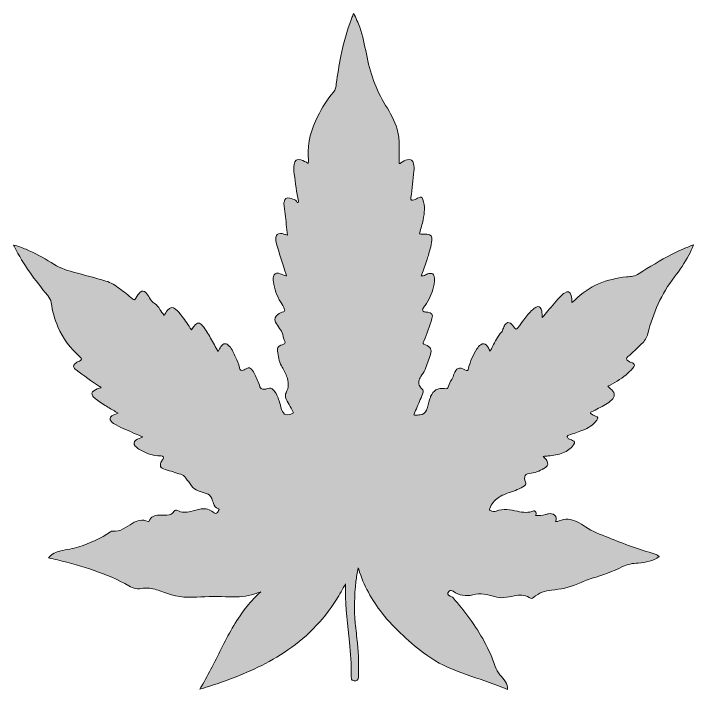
# Model space of a CAD drawing. Extents: x 495 to 1403, y -1247 to -663.
# Drawn here: x 1160.3 to 1229.4, y -1247.2 to -1178.4 of the extents above; entities that cross this region are included whole.
import ezdxf

# ---------------------------------------------------------------- set-up
doc = ezdxf.new("R2010")
doc.units = 0
doc.header["$MEASUREMENT"] = 0
doc.layers.add('katman 1', color=7, linetype='Continuous')

# ---------------------------------------------------------------- blocks, each defined once
blk = doc.blocks.new('block 4')
at = {"layer": 'katman 1', "true_color": 0x018f44}
h = blk.add_hatch(color=114, dxfattribs=at)
h.dxf.hatch_style = 2
edge = h.paths.add_edge_path()
edge.add_spline(control_points=[(1194.035, -1236.416), (1193.738, -1236.967), (1193.438, -1237.512), (1193.108, -1238.041), (1191.739, -1240.237), (1189.94, -1242.008), (1187.782, -1243.423), (1185.827, -1244.706), (1183.704, -1245.636), (1181.506, -1246.408), (1180.785, -1246.661), (1180.056, -1246.893), (1179.325, -1247.115), (1179.298, -1247.123), (1179.27, -1247.127), (1179.21, -1247.14), (1179.269, -1247.044), (1179.313, -1246.972), (1179.357, -1246.9), (1180.164, -1245.572), (1180.822, -1244.165), (1181.523, -1242.781), (1182.244, -1241.357), (1183.011, -1239.96), (1184.019, -1238.711), (1184.434, -1238.197), (1184.891, -1237.722), (1185.413, -1237.236), (1185.175, -1237.325), (1184.987, -1237.401), (1184.796, -1237.465), (1183.968, -1237.744), (1183.109, -1237.79), (1182.248, -1237.758), (1181.129, -1237.716), (1180.011, -1237.718), (1178.894, -1237.787), (1177.728, -1237.859), (1176.593, -1237.726), (1175.504, -1237.274), (1175.048, -1237.085), (1174.576, -1236.937), (1174.08, -1236.882), (1173.868, -1236.858), (1173.655, -1236.84), (1173.447, -1236.886), (1172.93, -1237.001), (1172.447, -1236.902), (1172.001, -1236.645), (1169.733, -1235.339), (1167.248, -1234.631), (1164.735, -1233.997), (1164.436, -1233.922), (1164.133, -1233.859), (1163.81, -1233.786), (1164.159, -1233.4), (1164.577, -1233.185), (1165.052, -1233.08), (1165.666, -1232.945), (1166.291, -1232.859), (1166.895, -1232.675), (1168.052, -1232.323), (1169.123, -1231.792), (1170.132, -1231.131), (1170.203, -1231.085), (1170.268, -1231.048), (1170.359, -1231.064), (1170.738, -1231.133), (1171.085, -1231.027), (1171.409, -1230.845), (1171.727, -1230.667), (1172.032, -1230.467), (1172.344, -1230.278), (1172.846, -1229.973), (1173.371, -1229.836), (1173.94, -1230.082), (1174.002, -1230.109), (1174.022, -1230.09), (1174.044, -1230.04), (1174.238, -1229.581), (1174.624, -1229.459), (1175.077, -1229.452), (1175.342, -1229.448), (1175.606, -1229.468), (1175.871, -1229.442), (1176.173, -1229.412), (1176.427, -1229.303), (1176.608, -1229.048), (1176.689, -1228.933), (1176.805, -1228.893), (1176.931, -1228.965), (1177.369, -1229.212), (1177.824, -1229.177), (1178.287, -1229.065), (1178.641, -1228.979), (1178.988, -1228.867), (1179.351, -1228.817), (1179.812, -1228.752), (1180.228, -1228.843), (1180.588, -1229.15), (1180.679, -1229.227), (1180.781, -1229.308), (1180.906, -1229.237), (1181.052, -1229.154), (1181.113, -1229.001), (1181.169, -1228.852), (1181.188, -1228.801), (1181.134, -1228.803), (1181.102, -1228.793), (1180.826, -1228.709), (1180.69, -1228.497), (1180.599, -1228.243), (1180.539, -1228.077), (1180.486, -1227.909), (1180.423, -1227.745), (1180.323, -1227.486), (1180.138, -1227.319), (1179.869, -1227.244), (1179.586, -1227.164), (1179.307, -1227.071), (1179.037, -1226.954), (1178.778, -1226.843), (1178.551, -1226.686), (1178.379, -1226.462), (1178.179, -1226.2), (1177.979, -1225.937), (1177.793, -1225.665), (1177.663, -1225.475), (1177.498, -1225.342), (1177.278, -1225.29), (1176.74, -1225.162), (1176.23, -1224.945), (1175.699, -1224.796), (1175.177, -1224.651), (1175.074, -1224.395), (1175.345, -1223.919), (1175.374, -1223.868), (1175.406, -1223.818), (1175.436, -1223.768), (1175.581, -1223.53), (1175.524, -1223.417), (1175.243, -1223.416), (1174.428, -1223.414), (1173.697, -1223.151), (1173.019, -1222.716), (1172.884, -1222.63), (1172.757, -1222.536), (1172.65, -1222.416), (1172.459, -1222.204), (1172.474, -1222.007), (1172.699, -1221.827), (1172.9, -1221.666), (1173.145, -1221.594), (1173.41, -1221.49), (1173.136, -1221.372), (1172.885, -1221.263), (1172.634, -1221.156), (1171.985, -1220.88), (1171.335, -1220.606), (1170.714, -1220.271), (1170.522, -1220.168), (1170.334, -1220.055), (1170.19, -1219.887), (1170.017, -1219.684), (1170.043, -1219.504), (1170.263, -1219.351), (1170.452, -1219.219), (1170.674, -1219.165), (1170.916, -1219.083), (1170.551, -1218.866), (1170.207, -1218.664), (1169.866, -1218.458), (1169.463, -1218.215), (1169.06, -1217.971), (1168.685, -1217.685), (1168.548, -1217.582), (1168.418, -1217.471), (1168.319, -1217.329), (1168.169, -1217.113), (1168.198, -1216.934), (1168.413, -1216.782), (1168.638, -1216.622), (1168.905, -1216.564), (1169.167, -1216.483), (1169.136, -1216.408), (1169.066, -1216.384), (1169.01, -1216.349), (1168.181, -1215.84), (1167.422, -1215.23), (1166.632, -1214.667), (1166.57, -1214.623), (1166.514, -1214.568), (1166.464, -1214.511), (1166.334, -1214.36), (1166.344, -1214.205), (1166.492, -1214.056), (1166.623, -1213.926), (1166.786, -1213.841), (1166.952, -1213.764), (1167.225, -1213.638), (1167.245, -1213.524), (1167.017, -1213.334), (1166.019, -1212.496), (1165.29, -1211.46), (1164.768, -1210.274), (1164.423, -1209.489), (1164.203, -1208.665), (1164.09, -1207.816), (1164.051, -1207.523), (1163.911, -1207.304), (1163.73, -1207.088), (1162.439, -1205.552), (1161.265, -1203.935), (1160.345, -1202.145), (1160.319, -1202.094), (1160.296, -1202.041), (1160.26, -1201.965), (1160.707, -1202.078), (1161.118, -1202.229), (1161.525, -1202.395), (1162.426, -1202.763), (1163.279, -1203.227), (1164.095, -1203.753), (1164.797, -1204.206), (1165.551, -1204.505), (1166.353, -1204.716), (1167.456, -1205.006), (1168.552, -1205.322), (1169.651, -1205.628), (1170.172, -1205.773), (1170.612, -1206.069), (1171.028, -1206.398), (1171.466, -1206.745), (1171.946, -1207.038), (1172.353, -1207.426), (1172.524, -1207.589), (1172.594, -1207.562), (1172.715, -1207.352), (1172.839, -1207.138), (1172.962, -1206.922), (1173.158, -1206.763), (1173.368, -1206.591), (1173.548, -1206.603), (1173.733, -1206.801), (1173.883, -1206.962), (1173.984, -1207.156), (1174.09, -1207.346), (1174.215, -1207.57), (1174.36, -1207.764), (1174.595, -1207.895), (1174.841, -1208.032), (1174.99, -1208.277), (1175.147, -1208.505), (1175.29, -1208.712), (1175.43, -1208.921), (1175.581, -1209.143), (1175.7, -1208.938), (1175.797, -1208.751), (1175.931, -1208.588), (1176.184, -1208.28), (1176.444, -1208.249), (1176.755, -1208.499), (1177.009, -1208.704), (1177.212, -1208.958), (1177.408, -1209.217), (1177.738, -1209.654), (1178.041, -1210.11), (1178.357, -1210.583), (1178.456, -1210.452), (1178.545, -1210.325), (1178.642, -1210.205), (1178.957, -1209.817), (1179.169, -1209.806), (1179.5, -1210.18), (1179.834, -1210.557), (1180.07, -1211.002), (1180.317, -1211.437), (1180.572, -1211.886), (1180.818, -1212.341), (1181.076, -1212.805), (1181.168, -1212.625), (1181.237, -1212.445), (1181.35, -1212.29), (1181.612, -1211.932), (1181.915, -1211.91), (1182.214, -1212.241), (1182.511, -1212.569), (1182.681, -1212.973), (1182.859, -1213.37), (1183.014, -1213.718), (1183.172, -1214.065), (1183.242, -1214.447), (1183.287, -1214.696), (1183.412, -1214.759), (1183.653, -1214.679), (1183.775, -1214.639), (1183.889, -1214.576), (1184.005, -1214.519), (1184.197, -1214.424), (1184.335, -1214.445), (1184.482, -1214.601), (1184.626, -1214.753), (1184.72, -1214.939), (1184.797, -1215.129), (1184.967, -1215.547), (1185.236, -1215.921), (1185.335, -1216.372), (1185.374, -1216.553), (1185.523, -1216.633), (1185.708, -1216.635), (1185.858, -1216.637), (1186.002, -1216.604), (1186.141, -1216.556), (1186.356, -1216.481), (1186.534, -1216.537), (1186.688, -1216.692), (1187, -1217.008), (1187.153, -1217.41), (1187.286, -1217.819), (1187.379, -1218.104), (1187.442, -1218.398), (1187.529, -1218.685), (1187.723, -1219.327), (1188.134, -1219.313), (1188.693, -1219.082), (1188.775, -1219.048), (1188.731, -1218.998), (1188.707, -1218.954), (1188.57, -1218.701), (1188.431, -1218.449), (1188.293, -1218.196), (1188.16, -1217.954), (1188.022, -1217.715), (1187.948, -1217.445), (1187.907, -1217.292), (1187.911, -1217.15), (1187.989, -1217.003), (1188.285, -1216.447), (1188.286, -1215.878), (1188.046, -1215.301), (1187.894, -1214.937), (1187.699, -1214.593), (1187.515, -1214.246), (1187.266, -1213.778), (1187.207, -1213.261), (1187.112, -1212.755), (1187.054, -1212.444), (1187.182, -1212.27), (1187.473, -1212.147), (1187.554, -1212.113), (1187.641, -1212.094), (1187.724, -1212.063), (1187.879, -1212.004), (1187.928, -1211.911), (1187.857, -1211.759), (1187.754, -1211.54), (1187.68, -1211.322), (1187.654, -1211.075), (1187.629, -1210.834), (1187.456, -1210.64), (1187.32, -1210.441), (1187.177, -1210.232), (1187.017, -1210.034), (1186.922, -1209.796), (1186.793, -1209.469), (1186.861, -1209.233), (1187.146, -1209.025), (1187.319, -1208.899), (1187.513, -1208.809), (1187.717, -1208.756), (1187.876, -1208.714), (1187.873, -1208.652), (1187.828, -1208.515), (1187.738, -1208.243), (1187.586, -1208.007), (1187.442, -1207.765), (1187.063, -1207.126), (1186.792, -1206.447), (1186.7, -1205.705), (1186.677, -1205.523), (1186.667, -1205.341), (1186.712, -1205.16), (1186.778, -1204.898), (1186.94, -1204.795), (1187.207, -1204.832), (1187.474, -1204.869), (1187.693, -1205.043), (1187.957, -1205.084), (1187.98, -1205.088), (1188.003, -1205.092), (1188.047, -1205.101), (1187.936, -1204.763), (1187.827, -1204.439), (1187.725, -1204.113), (1187.471, -1203.306), (1187.183, -1202.509), (1186.987, -1201.684), (1186.947, -1201.518), (1186.937, -1201.347), (1186.961, -1201.175), (1186.998, -1200.911), (1187.146, -1200.784), (1187.416, -1200.783), (1187.541, -1200.782), (1187.661, -1200.808), (1187.779, -1200.847), (1187.89, -1200.883), (1188, -1200.922), (1188.131, -1200.967), (1188.09, -1200.59), (1188.045, -1200.226), (1188.012, -1199.86), (1187.948, -1199.157), (1187.812, -1198.461), (1187.781, -1197.754), (1187.779, -1197.702), (1187.779, -1197.648), (1187.787, -1197.596), (1187.839, -1197.249), (1188.027, -1197.117), (1188.371, -1197.189), (1188.58, -1197.232), (1188.77, -1197.325), (1188.964, -1197.411), (1189.044, -1197.446), (1189.05, -1197.516), (1189.083, -1197.574), (1189.113, -1197.628), (1189.152, -1197.654), (1189.213, -1197.629), (1189.269, -1197.606), (1189.27, -1197.562), (1189.259, -1197.511), (1189.065, -1196.595), (1188.938, -1195.668), (1188.824, -1194.739), (1188.783, -1194.413), (1188.751, -1194.084), (1188.803, -1193.753), (1188.866, -1193.345), (1189.108, -1193.185), (1189.507, -1193.298), (1189.768, -1193.371), (1189.998, -1193.512), (1190.256, -1193.655), (1190.256, -1193.415), (1190.27, -1193.198), (1190.254, -1192.984), (1190.147, -1191.507), (1190.581, -1190.158), (1191.222, -1188.859), (1191.656, -1187.979), (1192.17, -1187.151), (1192.814, -1186.407), (1193.026, -1186.161), (1193.075, -1185.857), (1193.105, -1185.552), (1193.201, -1184.608), (1193.401, -1183.681), (1193.581, -1182.752), (1193.832, -1181.457), (1194.164, -1180.183), (1194.641, -1178.951), (1194.706, -1178.783), (1194.775, -1178.616), (1194.855, -1178.418), (1195.124, -1178.876), (1195.318, -1179.331), (1195.484, -1179.799), (1195.799, -1180.684), (1195.981, -1181.602), (1196.161, -1182.519), (1196.525, -1184.375), (1197.115, -1186.142), (1198.127, -1187.757), (1198.601, -1188.515), (1199.031, -1189.3), (1199.29, -1190.165), (1199.42, -1190.602), (1199.497, -1191.046), (1199.495, -1191.504), (1199.49, -1192.229), (1199.494, -1192.954), (1199.494, -1193.682), (1199.579, -1193.691), (1199.625, -1193.628), (1199.681, -1193.593), (1199.887, -1193.466), (1200.095, -1193.343), (1200.331, -1193.283), (1200.689, -1193.192), (1200.9, -1193.327), (1200.976, -1193.685), (1201.032, -1193.942), (1201.026, -1194.203), (1201, -1194.459), (1200.908, -1195.344), (1200.807, -1196.227), (1200.705, -1197.111), (1200.672, -1197.392), (1200.745, -1197.461), (1201.02, -1197.38), (1201.186, -1197.331), (1201.325, -1197.229), (1201.475, -1197.147), (1201.719, -1197.014), (1201.818, -1197.054), (1201.909, -1197.317), (1202.147, -1198.004), (1202.094, -1198.696), (1201.945, -1199.39), (1201.849, -1199.839), (1201.718, -1200.279), (1201.59, -1200.719), (1201.557, -1200.832), (1201.58, -1200.861), (1201.697, -1200.856), (1201.909, -1200.847), (1202.122, -1200.842), (1202.333, -1200.857), (1202.718, -1200.884), (1202.874, -1201.084), (1202.833, -1201.471), (1202.768, -1202.077), (1202.588, -1202.656), (1202.402, -1203.233), (1202.236, -1203.747), (1202.062, -1204.259), (1201.885, -1204.771), (1201.846, -1204.885), (1201.782, -1204.99), (1201.725, -1205.107), (1201.89, -1205.108), (1202.035, -1205.085), (1202.175, -1205.008), (1202.318, -1204.929), (1202.471, -1204.864), (1202.637, -1204.844), (1202.877, -1204.815), (1203.009, -1204.9), (1203.062, -1205.136), (1203.144, -1205.502), (1203.08, -1205.863), (1203.005, -1206.221), (1202.859, -1206.919), (1202.529, -1207.533), (1202.135, -1208.117), (1202.062, -1208.224), (1201.986, -1208.33), (1201.927, -1208.444), (1201.848, -1208.597), (1201.889, -1208.683), (1202.052, -1208.743), (1202.169, -1208.787), (1202.292, -1208.798), (1202.416, -1208.808), (1202.828, -1208.841), (1202.966, -1209.037), (1202.844, -1209.442), (1202.61, -1210.219), (1202.337, -1210.983), (1202.016, -1211.729), (1201.896, -1212.009), (1201.9, -1212.011), (1202.182, -1212.109), (1202.688, -1212.285), (1202.855, -1212.606), (1202.681, -1213.114), (1202.509, -1213.62), (1202.324, -1214.122), (1202.134, -1214.622), (1202.033, -1214.888), (1201.843, -1215.105), (1201.694, -1215.345), (1201.498, -1215.661), (1201.393, -1215.986), (1201.612, -1216.337), (1201.678, -1216.443), (1201.756, -1216.542), (1201.854, -1216.617), (1201.974, -1216.708), (1201.981, -1216.814), (1201.937, -1216.943), (1201.765, -1217.45), (1201.545, -1217.938), (1201.337, -1218.43), (1201.233, -1218.673), (1201.123, -1218.914), (1201.013, -1219.154), (1200.978, -1219.23), (1200.972, -1219.273), (1201.079, -1219.267), (1201.261, -1219.256), (1201.445, -1219.264), (1201.625, -1219.242), (1201.936, -1219.204), (1202.152, -1219.028), (1202.286, -1218.746), (1202.445, -1218.413), (1202.491, -1218.048), (1202.6, -1217.7), (1202.633, -1217.594), (1202.666, -1217.487), (1202.707, -1217.383), (1202.964, -1216.739), (1203.429, -1216.474), (1204.118, -1216.574), (1204.384, -1216.613), (1204.435, -1216.587), (1204.514, -1216.329), (1204.591, -1216.08), (1204.678, -1215.845), (1204.853, -1215.64), (1204.979, -1215.494), (1205.014, -1215.29), (1205.076, -1215.107), (1205.297, -1214.46), (1205.588, -1214.342), (1206.198, -1214.656), (1206.46, -1214.79), (1206.486, -1214.767), (1206.569, -1214.472), (1206.76, -1213.79), (1207.009, -1213.131), (1207.408, -1212.539), (1207.52, -1212.372), (1207.644, -1212.215), (1207.815, -1212.102), (1208.019, -1211.967), (1208.214, -1211.987), (1208.391, -1212.156), (1208.56, -1212.318), (1208.643, -1212.534), (1208.764, -1212.764), (1208.856, -1212.591), (1208.938, -1212.44), (1209.016, -1212.287), (1209.273, -1211.784), (1209.516, -1211.274), (1209.898, -1210.846), (1210.008, -1210.723), (1210.048, -1210.554), (1210.115, -1210.404), (1210.18, -1210.26), (1210.239, -1210.111), (1210.346, -1209.989), (1210.481, -1209.835), (1210.645, -1209.812), (1210.817, -1209.925), (1210.994, -1210.04), (1211.116, -1210.207), (1211.237, -1210.374), (1211.371, -1210.558), (1211.444, -1210.567), (1211.585, -1210.386), (1211.79, -1210.121), (1211.981, -1209.844), (1212.181, -1209.575), (1212.453, -1209.211), (1212.738, -1208.859), (1213.073, -1208.55), (1213.186, -1208.445), (1213.305, -1208.349), (1213.444, -1208.283), (1213.684, -1208.168), (1213.856, -1208.234), (1213.952, -1208.481), (1214.043, -1208.715), (1214.058, -1208.962), (1214.061, -1209.21), (1214.062, -1209.238), (1214.061, -1209.265), (1214.061, -1209.341), (1214.271, -1209.093), (1214.451, -1208.88), (1214.632, -1208.668), (1215.082, -1208.138), (1215.517, -1207.595), (1216.008, -1207.102), (1216.103, -1207.007), (1216.208, -1206.918), (1216.32, -1206.844), (1216.666, -1206.615), (1216.89, -1206.703), (1217.003, -1207.101), (1217.066, -1207.323), (1217.068, -1207.553), (1217.077, -1207.8), (1217.2, -1207.739), (1217.282, -1207.646), (1217.365, -1207.563), (1218.827, -1206.1), (1220.634, -1205.411), (1222.655, -1205.2), (1222.866, -1205.178), (1223.077, -1205.158), (1223.288, -1205.136), (1223.524, -1205.112), (1223.719, -1204.99), (1223.914, -1204.868), (1224.993, -1204.186), (1226.079, -1203.515), (1227.213, -1202.925), (1227.927, -1202.553), (1228.662, -1202.228), (1229.449, -1201.955), (1229.325, -1202.332), (1229.161, -1202.667), (1228.988, -1202.997), (1228.576, -1203.782), (1228.064, -1204.502), (1227.527, -1205.203), (1226.203, -1206.931), (1225.332, -1208.869), (1224.821, -1210.975), (1224.717, -1211.401), (1224.487, -1211.744), (1224.171, -1212.023), (1223.699, -1212.441), (1223.285, -1212.918), (1222.784, -1213.305), (1222.566, -1213.474), (1222.59, -1213.625), (1222.83, -1213.77), (1222.956, -1213.847), (1223.097, -1213.891), (1223.234, -1213.944), (1223.453, -1214.028), (1223.5, -1214.155), (1223.378, -1214.357), (1223.229, -1214.602), (1223.013, -1214.787), (1222.804, -1214.978), (1222.257, -1215.477), (1221.632, -1215.864), (1220.977, -1216.204), (1220.901, -1216.244), (1220.825, -1216.285), (1220.742, -1216.329), (1220.884, -1216.462), (1221.022, -1216.58), (1221.148, -1216.71), (1221.489, -1217.063), (1221.486, -1217.382), (1221.133, -1217.72), (1220.745, -1218.091), (1220.267, -1218.326), (1219.799, -1218.574), (1219.56, -1218.7), (1219.319, -1218.823), (1219.072, -1218.932), (1218.93, -1218.994), (1218.958, -1219.051), (1219.044, -1219.131), (1219.168, -1219.248), (1219.328, -1219.294), (1219.48, -1219.357), (1219.763, -1219.474), (1219.785, -1219.549), (1219.605, -1219.795), (1219.244, -1220.29), (1218.74, -1220.586), (1218.184, -1220.8), (1217.718, -1220.979), (1217.244, -1221.139), (1216.776, -1221.314), (1216.713, -1221.337), (1216.616, -1221.336), (1216.608, -1221.442), (1216.6, -1221.552), (1216.661, -1221.623), (1216.749, -1221.666), (1216.876, -1221.728), (1217.01, -1221.774), (1217.137, -1221.834), (1217.371, -1221.943), (1217.405, -1222.067), (1217.252, -1222.279), (1216.977, -1222.662), (1216.609, -1222.929), (1216.174, -1223.106), (1215.694, -1223.303), (1215.188, -1223.373), (1214.677, -1223.42), (1214.515, -1223.435), (1214.353, -1223.447), (1214.171, -1223.462), (1214.303, -1223.614), (1214.437, -1223.738), (1214.527, -1223.896), (1214.694, -1224.188), (1214.665, -1224.404), (1214.387, -1224.581), (1213.942, -1224.864), (1213.498, -1225.136), (1212.935, -1225.165), (1212.314, -1225.197), (1212.14, -1225.503), (1212.373, -1226.083), (1212.444, -1226.261), (1212.397, -1226.344), (1212.262, -1226.444), (1211.805, -1226.786), (1211.269, -1226.948), (1210.742, -1227.131), (1210.336, -1227.273), (1209.934, -1227.421), (1209.575, -1227.666), (1209.173, -1227.941), (1208.901, -1228.315), (1208.719, -1228.762), (1208.67, -1228.88), (1208.71, -1228.936), (1208.808, -1228.984), (1208.992, -1229.073), (1209.198, -1229.103), (1209.376, -1229.034), (1210.106, -1228.751), (1210.825, -1228.892), (1211.548, -1229.048), (1212.107, -1229.17), (1212.664, -1229.239), (1213.213, -1229.006), (1213.258, -1228.987), (1213.285, -1228.996), (1213.319, -1229.031), (1213.488, -1229.201), (1213.505, -1229.312), (1213.371, -1229.464), (1213.719, -1229.492), (1214.061, -1229.519), (1214.394, -1229.391), (1214.498, -1229.351), (1214.607, -1229.323), (1214.717, -1229.304), (1214.926, -1229.268), (1215.128, -1229.276), (1215.296, -1229.436), (1215.524, -1229.652), (1215.561, -1229.819), (1215.428, -1230.099), (1215.549, -1230.089), (1215.667, -1230.086), (1215.773, -1230.038), (1216.401, -1229.758), (1217.011, -1229.833), (1217.611, -1230.126), (1217.908, -1230.271), (1218.189, -1230.442), (1218.462, -1230.627), (1219.184, -1231.117), (1220.004, -1231.402), (1220.801, -1231.731), (1222.356, -1232.373), (1223.941, -1232.933), (1225.557, -1233.4), (1225.709, -1233.444), (1225.75, -1233.473), (1225.965, -1233.663), (1225.661, -1233.885), (1225.324, -1234.028), (1224.97, -1234.13), (1224.602, -1234.237), (1224.224, -1234.301), (1223.84, -1234.315), (1223.28, -1234.336), (1222.738, -1234.45), (1222.232, -1234.684), (1221.229, -1235.149), (1220.216, -1235.582), (1219.141, -1235.864), (1218.636, -1235.996), (1218.163, -1236.233), (1217.682, -1236.438), (1216.828, -1236.802), (1215.934, -1236.98), (1215.015, -1237.076), (1214.345, -1237.146), (1213.712, -1237.332), (1213.195, -1237.804), (1213.056, -1237.931), (1212.915, -1237.963), (1212.724, -1237.834), (1212.263, -1237.522), (1211.741, -1237.564), (1211.222, -1237.654), (1210.863, -1237.716), (1210.507, -1237.8), (1210.143, -1237.833), (1209.821, -1237.862), (1209.51, -1237.824), (1209.204, -1237.724), (1208.489, -1237.491), (1207.75, -1237.332), (1207.017, -1237.541), (1206.263, -1237.757), (1205.617, -1237.597), (1204.991, -1237.192), (1204.856, -1237.104), (1204.719, -1237.049), (1204.579, -1237.194), (1204.365, -1237.415), (1204.396, -1237.567), (1204.684, -1237.675), (1204.793, -1237.716), (1204.9, -1237.753), (1204.983, -1237.849), (1206.187, -1239.235), (1207.292, -1240.691), (1208.168, -1242.311), (1208.612, -1243.129), (1208.994, -1243.974), (1209.287, -1244.858), (1209.39, -1245.166), (1209.55, -1245.433), (1209.761, -1245.675), (1209.962, -1245.906), (1210.177, -1246.126), (1210.332, -1246.393), (1210.469, -1246.628), (1210.54, -1246.878), (1210.521, -1247.171), (1210.212, -1247.047), (1209.913, -1246.921), (1209.61, -1246.805), (1208.375, -1246.331), (1207.107, -1245.949), (1205.867, -1245.491), (1204.611, -1245.026), (1203.388, -1244.493), (1202.308, -1243.686), (1200.632, -1242.433), (1199.063, -1241.064), (1197.763, -1239.412), (1196.705, -1238.068), (1195.886, -1236.595), (1195.381, -1234.955), (1195.369, -1234.917), (1195.352, -1234.88), (1195.326, -1234.812), (1195.223, -1235.293), (1195.158, -1235.749), (1195.103, -1236.206), (1194.936, -1237.615), (1194.915, -1239.026), (1195.038, -1240.438), (1195.097, -1241.119), (1195.189, -1241.796), (1195.257, -1242.475), (1195.372, -1243.62), (1195.387, -1244.768), (1195.349, -1245.917), (1195.339, -1246.212), (1195.2, -1246.33), (1194.924, -1246.306), (1194.754, -1246.291), (1194.651, -1246.203), (1194.635, -1246.03), (1194.627, -1245.936), (1194.625, -1245.842), (1194.626, -1245.748), (1194.643, -1244.621), (1194.563, -1243.5), (1194.446, -1242.38), (1194.264, -1240.635), (1194.02, -1238.895), (1194.035, -1237.135), (1194.037, -1236.895), (1194.035, -1236.655), (1194.035, -1236.416)], knot_values=[0, 0, 0, 0, 1, 1, 1, 2, 2, 2, 3, 3, 3, 4, 4, 4, 5, 5, 5, 6, 6, 6, 7, 7, 7, 8, 8, 8, 9, 9, 9, 10, 10, 10, 11, 11, 11, 12, 12, 12, 13, 13, 13, 14, 14, 14, 15, 15, 15, 16, 16, 16, 17, 17, 17, 18, 18, 18, 19, 19, 19, 20, 20, 20, 21, 21, 21, 22, 22, 22, 23, 23, 23, 24, 24, 24, 25, 25, 25, 26, 26, 26, 27, 27, 27, 28, 28, 28, 29, 29, 29, 30, 30, 30, 31, 31, 31, 32, 32, 32, 33, 33, 33, 34, 34, 34, 35, 35, 35, 36, 36, 36, 37, 37, 37, 38, 38, 38, 39, 39, 39, 40, 40, 40, 41, 41, 41, 42, 42, 42, 43, 43, 43, 44, 44, 44, 45, 45, 45, 46, 46, 46, 47, 47, 47, 48, 48, 48, 49, 49, 49, 50, 50, 50, 51, 51, 51, 52, 52, 52, 53, 53, 53, 54, 54, 54, 55, 55, 55, 56, 56, 56, 57, 57, 57, 58, 58, 58, 59, 59, 59, 60, 60, 60, 61, 61, 61, 62, 62, 62, 63, 63, 63, 64, 64, 64, 65, 65, 65, 66, 66, 66, 67, 67, 67, 68, 68, 68, 69, 69, 69, 70, 70, 70, 71, 71, 71, 72, 72, 72, 73, 73, 73, 74, 74, 74, 75, 75, 75, 76, 76, 76, 77, 77, 77, 78, 78, 78, 79, 79, 79, 80, 80, 80, 81, 81, 81, 82, 82, 82, 83, 83, 83, 84, 84, 84, 85, 85, 85, 86, 86, 86, 87, 87, 87, 88, 88, 88, 89, 89, 89, 90, 90, 90, 91, 91, 91, 92, 92, 92, 93, 93, 93, 94, 94, 94, 95, 95, 95, 96, 96, 96, 97, 97, 97, 98, 98, 98, 99, 99, 99, 100, 100, 100, 101, 101, 101, 102, 102, 102, 103, 103, 103, 104, 104, 104, 105, 105, 105, 106, 106, 106, 107, 107, 107, 108, 108, 108, 109, 109, 109, 110, 110, 110, 111, 111, 111, 112, 112, 112, 113, 113, 113, 114, 114, 114, 115, 115, 115, 116, 116, 116, 117, 117, 117, 118, 118, 118, 119, 119, 119, 120, 120, 120, 121, 121, 121, 122, 122, 122, 123, 123, 123, 124, 124, 124, 125, 125, 125, 126, 126, 126, 127, 127, 127, 128, 128, 128, 129, 129, 129, 130, 130, 130, 131, 131, 131, 132, 132, 132, 133, 133, 133, 134, 134, 134, 135, 135, 135, 136, 136, 136, 137, 137, 137, 138, 138, 138, 139, 139, 139, 140, 140, 140, 141, 141, 141, 142, 142, 142, 143, 143, 143, 144, 144, 144, 145, 145, 145, 146, 146, 146, 147, 147, 147, 148, 148, 148, 149, 149, 149, 150, 150, 150, 151, 151, 151, 152, 152, 152, 153, 153, 153, 154, 154, 154, 155, 155, 155, 156, 156, 156, 157, 157, 157, 158, 158, 158, 159, 159, 159, 160, 160, 160, 161, 161, 161, 162, 162, 162, 163, 163, 163, 164, 164, 164, 165, 165, 165, 166, 166, 166, 167, 167, 167, 168, 168, 168, 169, 169, 169, 170, 170, 170, 171, 171, 171, 172, 172, 172, 173, 173, 173, 174, 174, 174, 175, 175, 175, 176, 176, 176, 177, 177, 177, 178, 178, 178, 179, 179, 179, 180, 180, 180, 181, 181, 181, 182, 182, 182, 183, 183, 183, 184, 184, 184, 185, 185, 185, 186, 186, 186, 187, 187, 187, 188, 188, 188, 189, 189, 189, 190, 190, 190, 191, 191, 191, 192, 192, 192, 193, 193, 193, 194, 194, 194, 195, 195, 195, 196, 196, 196, 197, 197, 197, 198, 198, 198, 199, 199, 199, 200, 200, 200, 201, 201, 201, 202, 202, 202, 203, 203, 203, 204, 204, 204, 205, 205, 205, 206, 206, 206, 207, 207, 207, 208, 208, 208, 209, 209, 209, 210, 210, 210, 211, 211, 211, 212, 212, 212, 213, 213, 213, 214, 214, 214, 215, 215, 215, 216, 216, 216, 217, 217, 217, 218, 218, 218, 219, 219, 219, 220, 220, 220, 221, 221, 221, 222, 222, 222, 223, 223, 223, 224, 224, 224, 225, 225, 225, 226, 226, 226, 227, 227, 227, 228, 228, 228, 229, 229, 229, 230, 230, 230, 231, 231, 231, 232, 232, 232, 233, 233, 233, 234, 234, 234, 235, 235, 235, 236, 236, 236, 237, 237, 237, 238, 238, 238, 239, 239, 239, 240, 240, 240, 241, 241, 241, 242, 242, 242, 243, 243, 243, 244, 244, 244, 245, 245, 245, 246, 246, 246, 247, 247, 247, 248, 248, 248, 249, 249, 249, 250, 250, 250, 251, 251, 251, 252, 252, 252, 253, 253, 253, 254, 254, 254, 255, 255, 255, 256, 256, 256, 257, 257, 257, 258, 258, 258, 259, 259, 259, 260, 260, 260, 261, 261, 261, 262, 262, 262, 263, 263, 263, 264, 264, 264, 265, 265, 265, 266, 266, 266, 267, 267, 267, 268, 268, 268, 269, 269, 269, 270, 270, 270, 271, 271, 271, 272, 272, 272, 273, 273, 273, 274, 274, 274, 275, 275, 275, 276, 276, 276, 277, 277, 277, 278, 278, 278, 279, 279, 279, 280, 280, 280, 281, 281, 281, 282, 282, 282, 283, 283, 283, 284, 284, 284, 285, 285, 285, 286, 286, 286, 287, 287, 287, 288, 288, 288, 289, 289, 289, 290, 290, 290, 291, 291, 291, 292, 292, 292, 293, 293, 293, 294, 294, 294, 295, 295, 295, 296, 296, 296, 297, 297, 297, 298, 298, 298, 299, 299, 299, 300, 300, 300, 301, 301, 301, 302, 302, 302, 303, 303, 303, 304, 304, 304, 305, 305, 305, 306, 306, 306, 307, 307, 307, 308, 308, 308, 309, 309, 309, 310, 310, 310, 311, 311, 311, 312, 312, 312, 313, 313, 313, 314, 314, 314, 315, 315, 315, 316, 316, 316, 317, 317, 317, 318, 318, 318, 319, 319, 319, 320, 320, 320, 321, 321, 321, 322, 322, 322, 323, 323, 323, 323], degree=3, periodic=1)
at = {"layer": 'katman 1', "lineweight": 0}
blk.add_open_spline([(1194.035, -1236.416), (1193.738, -1236.967), (1193.438, -1237.512), (1193.108, -1238.041), (1191.739, -1240.237), (1189.94, -1242.008), (1187.782, -1243.423), (1185.827, -1244.706), (1183.704, -1245.636), (1181.506, -1246.408), (1180.785, -1246.661), (1180.056, -1246.893), (1179.325, -1247.115), (1179.298, -1247.123), (1179.27, -1247.127), (1179.21, -1247.14), (1179.269, -1247.044), (1179.313, -1246.972), (1179.357, -1246.9), (1180.164, -1245.572), (1180.822, -1244.165), (1181.523, -1242.781), (1182.244, -1241.357), (1183.011, -1239.96), (1184.019, -1238.711), (1184.434, -1238.197), (1184.891, -1237.722), (1185.413, -1237.236), (1185.175, -1237.325), (1184.987, -1237.401), (1184.796, -1237.465), (1183.968, -1237.744), (1183.109, -1237.79), (1182.248, -1237.758), (1181.129, -1237.716), (1180.011, -1237.718), (1178.894, -1237.787), (1177.728, -1237.859), (1176.593, -1237.726), (1175.504, -1237.274), (1175.048, -1237.085), (1174.576, -1236.937), (1174.08, -1236.882), (1173.868, -1236.858), (1173.655, -1236.84), (1173.447, -1236.886), (1172.93, -1237.001), (1172.447, -1236.902), (1172.001, -1236.645), (1169.733, -1235.339), (1167.248, -1234.631), (1164.735, -1233.997), (1164.436, -1233.922), (1164.133, -1233.859), (1163.81, -1233.786), (1164.159, -1233.4), (1164.577, -1233.185), (1165.052, -1233.08), (1165.666, -1232.945), (1166.291, -1232.859), (1166.895, -1232.675), (1168.052, -1232.323), (1169.123, -1231.792), (1170.132, -1231.131), (1170.203, -1231.085), (1170.268, -1231.048), (1170.359, -1231.064), (1170.738, -1231.133), (1171.085, -1231.027), (1171.409, -1230.845), (1171.727, -1230.667), (1172.032, -1230.467), (1172.344, -1230.278), (1172.846, -1229.973), (1173.371, -1229.836), (1173.94, -1230.082), (1174.002, -1230.109), (1174.022, -1230.09), (1174.044, -1230.04), (1174.238, -1229.581), (1174.624, -1229.459), (1175.077, -1229.452), (1175.342, -1229.448), (1175.606, -1229.468), (1175.871, -1229.442), (1176.173, -1229.412), (1176.427, -1229.303), (1176.608, -1229.048), (1176.689, -1228.933), (1176.805, -1228.893), (1176.931, -1228.965), (1177.369, -1229.212), (1177.824, -1229.177), (1178.287, -1229.065), (1178.641, -1228.979), (1178.988, -1228.867), (1179.351, -1228.817), (1179.812, -1228.752), (1180.228, -1228.843), (1180.588, -1229.15), (1180.679, -1229.227), (1180.781, -1229.308), (1180.906, -1229.237), (1181.052, -1229.154), (1181.113, -1229.001), (1181.169, -1228.852), (1181.188, -1228.801), (1181.134, -1228.803), (1181.102, -1228.793), (1180.826, -1228.709), (1180.69, -1228.497), (1180.599, -1228.243), (1180.539, -1228.077), (1180.486, -1227.909), (1180.423, -1227.745), (1180.323, -1227.486), (1180.138, -1227.319), (1179.869, -1227.244), (1179.586, -1227.164), (1179.307, -1227.071), (1179.037, -1226.954), (1178.778, -1226.843), (1178.551, -1226.686), (1178.379, -1226.462), (1178.179, -1226.2), (1177.979, -1225.937), (1177.793, -1225.665), (1177.663, -1225.475), (1177.498, -1225.342), (1177.278, -1225.29), (1176.74, -1225.162), (1176.23, -1224.945), (1175.699, -1224.796), (1175.177, -1224.651), (1175.074, -1224.395), (1175.345, -1223.919), (1175.374, -1223.868), (1175.406, -1223.818), (1175.436, -1223.768), (1175.581, -1223.53), (1175.524, -1223.417), (1175.243, -1223.416), (1174.428, -1223.414), (1173.697, -1223.151), (1173.019, -1222.716), (1172.884, -1222.63), (1172.757, -1222.536), (1172.65, -1222.416), (1172.459, -1222.204), (1172.474, -1222.007), (1172.699, -1221.827), (1172.9, -1221.666), (1173.145, -1221.594), (1173.41, -1221.49), (1173.136, -1221.372), (1172.885, -1221.263), (1172.634, -1221.156), (1171.985, -1220.88), (1171.335, -1220.606), (1170.714, -1220.271), (1170.522, -1220.168), (1170.334, -1220.055), (1170.19, -1219.887), (1170.017, -1219.684), (1170.043, -1219.504), (1170.263, -1219.351), (1170.452, -1219.219), (1170.674, -1219.165), (1170.916, -1219.083), (1170.551, -1218.866), (1170.207, -1218.664), (1169.866, -1218.458), (1169.463, -1218.215), (1169.06, -1217.971), (1168.685, -1217.685), (1168.548, -1217.582), (1168.418, -1217.471), (1168.319, -1217.329), (1168.169, -1217.113), (1168.198, -1216.934), (1168.413, -1216.782), (1168.638, -1216.622), (1168.905, -1216.564), (1169.167, -1216.483), (1169.136, -1216.408), (1169.066, -1216.384), (1169.01, -1216.349), (1168.181, -1215.84), (1167.422, -1215.23), (1166.632, -1214.667), (1166.57, -1214.623), (1166.514, -1214.568), (1166.464, -1214.511), (1166.334, -1214.36), (1166.344, -1214.205), (1166.492, -1214.056), (1166.623, -1213.926), (1166.786, -1213.841), (1166.952, -1213.764), (1167.225, -1213.638), (1167.245, -1213.524), (1167.017, -1213.334), (1166.019, -1212.496), (1165.29, -1211.46), (1164.768, -1210.274), (1164.423, -1209.489), (1164.203, -1208.665), (1164.09, -1207.816), (1164.051, -1207.523), (1163.911, -1207.304), (1163.73, -1207.088), (1162.439, -1205.552), (1161.265, -1203.935), (1160.345, -1202.145), (1160.319, -1202.094), (1160.296, -1202.041), (1160.26, -1201.965), (1160.707, -1202.078), (1161.118, -1202.229), (1161.525, -1202.395), (1162.426, -1202.763), (1163.279, -1203.227), (1164.095, -1203.753), (1164.797, -1204.206), (1165.551, -1204.505), (1166.353, -1204.716), (1167.456, -1205.006), (1168.552, -1205.322), (1169.651, -1205.628), (1170.172, -1205.773), (1170.612, -1206.069), (1171.028, -1206.398), (1171.466, -1206.745), (1171.946, -1207.038), (1172.353, -1207.426), (1172.524, -1207.589), (1172.594, -1207.562), (1172.715, -1207.352), (1172.839, -1207.138), (1172.962, -1206.922), (1173.158, -1206.763), (1173.368, -1206.591), (1173.548, -1206.603), (1173.733, -1206.801), (1173.883, -1206.962), (1173.984, -1207.156), (1174.09, -1207.346), (1174.215, -1207.57), (1174.36, -1207.764), (1174.595, -1207.895), (1174.841, -1208.032), (1174.99, -1208.277), (1175.147, -1208.505), (1175.29, -1208.712), (1175.43, -1208.921), (1175.581, -1209.143), (1175.7, -1208.938), (1175.797, -1208.751), (1175.931, -1208.588), (1176.184, -1208.28), (1176.444, -1208.249), (1176.755, -1208.499), (1177.009, -1208.704), (1177.212, -1208.958), (1177.408, -1209.217), (1177.738, -1209.654), (1178.041, -1210.11), (1178.357, -1210.583), (1178.456, -1210.452), (1178.545, -1210.325), (1178.642, -1210.205), (1178.957, -1209.817), (1179.169, -1209.806), (1179.5, -1210.18), (1179.834, -1210.557), (1180.07, -1211.002), (1180.317, -1211.437), (1180.572, -1211.886), (1180.818, -1212.341), (1181.076, -1212.805), (1181.168, -1212.625), (1181.237, -1212.445), (1181.35, -1212.29), (1181.612, -1211.932), (1181.915, -1211.91), (1182.214, -1212.241), (1182.511, -1212.569), (1182.681, -1212.973), (1182.859, -1213.37), (1183.014, -1213.718), (1183.172, -1214.065), (1183.242, -1214.447), (1183.287, -1214.696), (1183.412, -1214.759), (1183.653, -1214.679), (1183.775, -1214.639), (1183.889, -1214.576), (1184.005, -1214.519), (1184.197, -1214.424), (1184.335, -1214.445), (1184.482, -1214.601), (1184.626, -1214.753), (1184.72, -1214.939), (1184.797, -1215.129), (1184.967, -1215.547), (1185.236, -1215.921), (1185.335, -1216.372), (1185.374, -1216.553), (1185.523, -1216.633), (1185.708, -1216.635), (1185.858, -1216.637), (1186.002, -1216.604), (1186.141, -1216.556), (1186.356, -1216.481), (1186.534, -1216.537), (1186.688, -1216.692), (1187, -1217.008), (1187.153, -1217.41), (1187.286, -1217.819), (1187.379, -1218.104), (1187.442, -1218.398), (1187.529, -1218.685), (1187.723, -1219.327), (1188.134, -1219.313), (1188.693, -1219.082), (1188.775, -1219.048), (1188.731, -1218.998), (1188.707, -1218.954), (1188.57, -1218.701), (1188.431, -1218.449), (1188.293, -1218.196), (1188.16, -1217.954), (1188.022, -1217.715), (1187.948, -1217.445), (1187.907, -1217.292), (1187.911, -1217.15), (1187.989, -1217.003), (1188.285, -1216.447), (1188.286, -1215.878), (1188.046, -1215.301), (1187.894, -1214.937), (1187.699, -1214.593), (1187.515, -1214.246), (1187.266, -1213.778), (1187.207, -1213.261), (1187.112, -1212.755), (1187.054, -1212.444), (1187.182, -1212.27), (1187.473, -1212.147), (1187.554, -1212.113), (1187.641, -1212.094), (1187.724, -1212.063), (1187.879, -1212.004), (1187.928, -1211.911), (1187.857, -1211.759), (1187.754, -1211.54), (1187.68, -1211.322), (1187.654, -1211.075), (1187.629, -1210.834), (1187.456, -1210.64), (1187.32, -1210.441), (1187.177, -1210.232), (1187.017, -1210.034), (1186.922, -1209.796), (1186.793, -1209.469), (1186.861, -1209.233), (1187.146, -1209.025), (1187.319, -1208.899), (1187.513, -1208.809), (1187.717, -1208.756), (1187.876, -1208.714), (1187.873, -1208.652), (1187.828, -1208.515), (1187.738, -1208.243), (1187.586, -1208.007), (1187.442, -1207.765), (1187.063, -1207.126), (1186.792, -1206.447), (1186.7, -1205.705), (1186.677, -1205.523), (1186.667, -1205.341), (1186.712, -1205.16), (1186.778, -1204.898), (1186.94, -1204.795), (1187.207, -1204.832), (1187.474, -1204.869), (1187.693, -1205.043), (1187.957, -1205.084), (1187.98, -1205.088), (1188.003, -1205.092), (1188.047, -1205.101), (1187.936, -1204.763), (1187.827, -1204.439), (1187.725, -1204.113), (1187.471, -1203.306), (1187.183, -1202.509), (1186.987, -1201.684), (1186.947, -1201.518), (1186.937, -1201.347), (1186.961, -1201.175), (1186.998, -1200.911), (1187.146, -1200.784), (1187.416, -1200.783), (1187.541, -1200.782), (1187.661, -1200.808), (1187.779, -1200.847), (1187.89, -1200.883), (1188, -1200.922), (1188.131, -1200.967), (1188.09, -1200.59), (1188.045, -1200.226), (1188.012, -1199.86), (1187.948, -1199.157), (1187.812, -1198.461), (1187.781, -1197.754), (1187.779, -1197.702), (1187.779, -1197.648), (1187.787, -1197.596), (1187.839, -1197.249), (1188.027, -1197.117), (1188.371, -1197.189), (1188.58, -1197.232), (1188.77, -1197.325), (1188.964, -1197.411), (1189.044, -1197.446), (1189.05, -1197.516), (1189.083, -1197.574), (1189.113, -1197.628), (1189.152, -1197.654), (1189.213, -1197.629), (1189.269, -1197.606), (1189.27, -1197.562), (1189.259, -1197.511), (1189.065, -1196.595), (1188.938, -1195.668), (1188.824, -1194.739), (1188.783, -1194.413), (1188.751, -1194.084), (1188.803, -1193.753), (1188.866, -1193.345), (1189.108, -1193.185), (1189.507, -1193.298), (1189.768, -1193.371), (1189.998, -1193.512), (1190.256, -1193.655), (1190.256, -1193.415), (1190.27, -1193.198), (1190.254, -1192.984), (1190.147, -1191.507), (1190.581, -1190.158), (1191.222, -1188.859), (1191.656, -1187.979), (1192.17, -1187.151), (1192.814, -1186.407), (1193.026, -1186.161), (1193.075, -1185.857), (1193.105, -1185.552), (1193.201, -1184.608), (1193.401, -1183.681), (1193.581, -1182.752), (1193.832, -1181.457), (1194.164, -1180.183), (1194.641, -1178.951), (1194.706, -1178.783), (1194.775, -1178.616), (1194.855, -1178.418), (1195.124, -1178.876), (1195.318, -1179.331), (1195.484, -1179.799), (1195.799, -1180.684), (1195.981, -1181.602), (1196.161, -1182.519), (1196.525, -1184.375), (1197.115, -1186.142), (1198.127, -1187.757), (1198.601, -1188.515), (1199.031, -1189.3), (1199.29, -1190.165), (1199.42, -1190.602), (1199.497, -1191.046), (1199.495, -1191.504), (1199.49, -1192.229), (1199.494, -1192.954), (1199.494, -1193.682), (1199.579, -1193.691), (1199.625, -1193.628), (1199.681, -1193.593), (1199.887, -1193.466), (1200.095, -1193.343), (1200.331, -1193.283), (1200.689, -1193.192), (1200.9, -1193.327), (1200.976, -1193.685), (1201.032, -1193.942), (1201.026, -1194.203), (1201, -1194.459), (1200.908, -1195.344), (1200.807, -1196.227), (1200.705, -1197.111), (1200.672, -1197.392), (1200.745, -1197.461), (1201.02, -1197.38), (1201.186, -1197.331), (1201.325, -1197.229), (1201.475, -1197.147), (1201.719, -1197.014), (1201.818, -1197.054), (1201.909, -1197.317), (1202.147, -1198.004), (1202.094, -1198.696), (1201.945, -1199.39), (1201.849, -1199.839), (1201.718, -1200.279), (1201.59, -1200.719), (1201.557, -1200.832), (1201.58, -1200.861), (1201.697, -1200.856), (1201.909, -1200.847), (1202.122, -1200.842), (1202.333, -1200.857), (1202.718, -1200.884), (1202.874, -1201.084), (1202.833, -1201.471), (1202.768, -1202.077), (1202.588, -1202.656), (1202.402, -1203.233), (1202.236, -1203.747), (1202.062, -1204.259), (1201.885, -1204.771), (1201.846, -1204.885), (1201.782, -1204.99), (1201.725, -1205.107), (1201.89, -1205.108), (1202.035, -1205.085), (1202.175, -1205.008), (1202.318, -1204.929), (1202.471, -1204.864), (1202.637, -1204.844), (1202.877, -1204.815), (1203.009, -1204.9), (1203.062, -1205.136), (1203.144, -1205.502), (1203.08, -1205.863), (1203.005, -1206.221), (1202.859, -1206.919), (1202.529, -1207.533), (1202.135, -1208.117), (1202.062, -1208.224), (1201.986, -1208.33), (1201.927, -1208.444), (1201.848, -1208.597), (1201.889, -1208.683), (1202.052, -1208.743), (1202.169, -1208.787), (1202.292, -1208.798), (1202.416, -1208.808), (1202.828, -1208.841), (1202.966, -1209.037), (1202.844, -1209.442), (1202.61, -1210.219), (1202.337, -1210.983), (1202.016, -1211.729), (1201.896, -1212.009), (1201.9, -1212.011), (1202.182, -1212.109), (1202.688, -1212.285), (1202.855, -1212.606), (1202.681, -1213.114), (1202.509, -1213.62), (1202.324, -1214.122), (1202.134, -1214.622), (1202.033, -1214.888), (1201.843, -1215.105), (1201.694, -1215.345), (1201.498, -1215.661), (1201.393, -1215.986), (1201.612, -1216.337), (1201.678, -1216.443), (1201.756, -1216.542), (1201.854, -1216.617), (1201.974, -1216.708), (1201.981, -1216.814), (1201.937, -1216.943), (1201.765, -1217.45), (1201.545, -1217.938), (1201.337, -1218.43), (1201.233, -1218.673), (1201.123, -1218.914), (1201.013, -1219.154), (1200.978, -1219.23), (1200.972, -1219.273), (1201.079, -1219.267), (1201.261, -1219.256), (1201.445, -1219.264), (1201.625, -1219.242), (1201.936, -1219.204), (1202.152, -1219.028), (1202.286, -1218.746), (1202.445, -1218.413), (1202.491, -1218.048), (1202.6, -1217.7), (1202.633, -1217.594), (1202.666, -1217.487), (1202.707, -1217.383), (1202.964, -1216.739), (1203.429, -1216.474), (1204.118, -1216.574), (1204.384, -1216.613), (1204.435, -1216.587), (1204.514, -1216.329), (1204.591, -1216.08), (1204.678, -1215.845), (1204.853, -1215.64), (1204.979, -1215.494), (1205.014, -1215.29), (1205.076, -1215.107), (1205.297, -1214.46), (1205.588, -1214.342), (1206.198, -1214.656), (1206.46, -1214.79), (1206.486, -1214.767), (1206.569, -1214.472), (1206.76, -1213.79), (1207.009, -1213.131), (1207.408, -1212.539), (1207.52, -1212.372), (1207.644, -1212.215), (1207.815, -1212.102), (1208.019, -1211.967), (1208.214, -1211.987), (1208.391, -1212.156), (1208.56, -1212.318), (1208.643, -1212.534), (1208.764, -1212.764), (1208.856, -1212.591), (1208.938, -1212.44), (1209.016, -1212.287), (1209.273, -1211.784), (1209.516, -1211.274), (1209.898, -1210.846), (1210.008, -1210.723), (1210.048, -1210.554), (1210.115, -1210.404), (1210.18, -1210.26), (1210.239, -1210.111), (1210.346, -1209.989), (1210.481, -1209.835), (1210.645, -1209.812), (1210.817, -1209.925), (1210.994, -1210.04), (1211.116, -1210.207), (1211.237, -1210.374), (1211.371, -1210.558), (1211.444, -1210.567), (1211.585, -1210.386), (1211.79, -1210.121), (1211.981, -1209.844), (1212.181, -1209.575), (1212.453, -1209.211), (1212.738, -1208.859), (1213.073, -1208.55), (1213.186, -1208.445), (1213.305, -1208.349), (1213.444, -1208.283), (1213.684, -1208.168), (1213.856, -1208.234), (1213.952, -1208.481), (1214.043, -1208.715), (1214.058, -1208.962), (1214.061, -1209.21), (1214.062, -1209.238), (1214.061, -1209.265), (1214.061, -1209.341), (1214.271, -1209.093), (1214.451, -1208.88), (1214.632, -1208.668), (1215.082, -1208.138), (1215.517, -1207.595), (1216.008, -1207.102), (1216.103, -1207.007), (1216.208, -1206.918), (1216.32, -1206.844), (1216.666, -1206.615), (1216.89, -1206.703), (1217.003, -1207.101), (1217.066, -1207.323), (1217.068, -1207.553), (1217.077, -1207.8), (1217.2, -1207.739), (1217.282, -1207.646), (1217.365, -1207.563), (1218.827, -1206.1), (1220.634, -1205.411), (1222.655, -1205.2), (1222.866, -1205.178), (1223.077, -1205.158), (1223.288, -1205.136), (1223.524, -1205.112), (1223.719, -1204.99), (1223.914, -1204.868), (1224.993, -1204.186), (1226.079, -1203.515), (1227.213, -1202.925), (1227.927, -1202.553), (1228.662, -1202.228), (1229.449, -1201.955), (1229.325, -1202.332), (1229.161, -1202.667), (1228.988, -1202.997), (1228.576, -1203.782), (1228.064, -1204.502), (1227.527, -1205.203), (1226.203, -1206.931), (1225.332, -1208.869), (1224.821, -1210.975), (1224.717, -1211.401), (1224.487, -1211.744), (1224.171, -1212.023), (1223.699, -1212.441), (1223.285, -1212.918), (1222.784, -1213.305), (1222.566, -1213.474), (1222.59, -1213.625), (1222.83, -1213.77), (1222.956, -1213.847), (1223.097, -1213.891), (1223.234, -1213.944), (1223.453, -1214.028), (1223.5, -1214.155), (1223.378, -1214.357), (1223.229, -1214.602), (1223.013, -1214.787), (1222.804, -1214.978), (1222.257, -1215.477), (1221.632, -1215.864), (1220.977, -1216.204), (1220.901, -1216.244), (1220.825, -1216.285), (1220.742, -1216.329), (1220.884, -1216.462), (1221.022, -1216.58), (1221.148, -1216.71), (1221.489, -1217.063), (1221.486, -1217.382), (1221.133, -1217.72), (1220.745, -1218.091), (1220.267, -1218.326), (1219.799, -1218.574), (1219.56, -1218.7), (1219.319, -1218.823), (1219.072, -1218.932), (1218.93, -1218.994), (1218.958, -1219.051), (1219.044, -1219.131), (1219.168, -1219.248), (1219.328, -1219.294), (1219.48, -1219.357), (1219.763, -1219.474), (1219.785, -1219.549), (1219.605, -1219.795), (1219.244, -1220.29), (1218.74, -1220.586), (1218.184, -1220.8), (1217.718, -1220.979), (1217.244, -1221.139), (1216.776, -1221.314), (1216.713, -1221.337), (1216.616, -1221.336), (1216.608, -1221.442), (1216.6, -1221.552), (1216.661, -1221.623), (1216.749, -1221.666), (1216.876, -1221.728), (1217.01, -1221.774), (1217.137, -1221.834), (1217.371, -1221.943), (1217.405, -1222.067), (1217.252, -1222.279), (1216.977, -1222.662), (1216.609, -1222.929), (1216.174, -1223.106), (1215.694, -1223.303), (1215.188, -1223.373), (1214.677, -1223.42), (1214.515, -1223.435), (1214.353, -1223.447), (1214.171, -1223.462), (1214.303, -1223.614), (1214.437, -1223.738), (1214.527, -1223.896), (1214.694, -1224.188), (1214.665, -1224.404), (1214.387, -1224.581), (1213.942, -1224.864), (1213.498, -1225.136), (1212.935, -1225.165), (1212.314, -1225.197), (1212.14, -1225.503), (1212.373, -1226.083), (1212.444, -1226.261), (1212.397, -1226.344), (1212.262, -1226.444), (1211.805, -1226.786), (1211.269, -1226.948), (1210.742, -1227.131), (1210.336, -1227.273), (1209.934, -1227.421), (1209.575, -1227.666), (1209.173, -1227.941), (1208.901, -1228.315), (1208.719, -1228.762), (1208.67, -1228.88), (1208.71, -1228.936), (1208.808, -1228.984), (1208.992, -1229.073), (1209.198, -1229.103), (1209.376, -1229.034), (1210.106, -1228.751), (1210.825, -1228.892), (1211.548, -1229.048), (1212.107, -1229.17), (1212.664, -1229.239), (1213.213, -1229.006), (1213.258, -1228.987), (1213.285, -1228.996), (1213.319, -1229.031), (1213.488, -1229.201), (1213.505, -1229.312), (1213.371, -1229.464), (1213.719, -1229.492), (1214.061, -1229.519), (1214.394, -1229.391), (1214.498, -1229.351), (1214.607, -1229.323), (1214.717, -1229.304), (1214.926, -1229.268), (1215.128, -1229.276), (1215.296, -1229.436), (1215.524, -1229.652), (1215.561, -1229.819), (1215.428, -1230.099), (1215.549, -1230.089), (1215.667, -1230.086), (1215.773, -1230.038), (1216.401, -1229.758), (1217.011, -1229.833), (1217.611, -1230.126), (1217.908, -1230.271), (1218.189, -1230.442), (1218.462, -1230.627), (1219.184, -1231.117), (1220.004, -1231.402), (1220.801, -1231.731), (1222.356, -1232.373), (1223.941, -1232.933), (1225.557, -1233.4), (1225.709, -1233.444), (1225.75, -1233.473), (1225.965, -1233.663), (1225.661, -1233.885), (1225.324, -1234.028), (1224.97, -1234.13), (1224.602, -1234.237), (1224.224, -1234.301), (1223.84, -1234.315), (1223.28, -1234.336), (1222.738, -1234.45), (1222.232, -1234.684), (1221.229, -1235.149), (1220.216, -1235.582), (1219.141, -1235.864), (1218.636, -1235.996), (1218.163, -1236.233), (1217.682, -1236.438), (1216.828, -1236.802), (1215.934, -1236.98), (1215.015, -1237.076), (1214.345, -1237.146), (1213.712, -1237.332), (1213.195, -1237.804), (1213.056, -1237.931), (1212.915, -1237.963), (1212.724, -1237.834), (1212.263, -1237.522), (1211.741, -1237.564), (1211.222, -1237.654), (1210.863, -1237.716), (1210.507, -1237.8), (1210.143, -1237.833), (1209.821, -1237.862), (1209.51, -1237.824), (1209.204, -1237.724), (1208.489, -1237.491), (1207.75, -1237.332), (1207.017, -1237.541), (1206.263, -1237.757), (1205.617, -1237.597), (1204.991, -1237.192), (1204.856, -1237.104), (1204.719, -1237.049), (1204.579, -1237.194), (1204.365, -1237.415), (1204.396, -1237.567), (1204.684, -1237.675), (1204.793, -1237.716), (1204.9, -1237.753), (1204.983, -1237.849), (1206.187, -1239.235), (1207.292, -1240.691), (1208.168, -1242.311), (1208.612, -1243.129), (1208.994, -1243.974), (1209.287, -1244.858), (1209.39, -1245.166), (1209.55, -1245.433), (1209.761, -1245.675), (1209.962, -1245.906), (1210.177, -1246.126), (1210.332, -1246.393), (1210.469, -1246.628), (1210.54, -1246.878), (1210.521, -1247.171), (1210.212, -1247.047), (1209.913, -1246.921), (1209.61, -1246.805), (1208.375, -1246.331), (1207.107, -1245.949), (1205.867, -1245.491), (1204.611, -1245.026), (1203.388, -1244.493), (1202.308, -1243.686), (1200.632, -1242.433), (1199.063, -1241.064), (1197.763, -1239.412), (1196.705, -1238.068), (1195.886, -1236.595), (1195.381, -1234.955), (1195.369, -1234.917), (1195.352, -1234.88), (1195.326, -1234.812), (1195.223, -1235.293), (1195.158, -1235.749), (1195.103, -1236.206), (1194.936, -1237.615), (1194.915, -1239.026), (1195.038, -1240.438), (1195.097, -1241.119), (1195.189, -1241.796), (1195.257, -1242.475), (1195.372, -1243.62), (1195.387, -1244.768), (1195.349, -1245.917), (1195.339, -1246.212), (1195.2, -1246.33), (1194.924, -1246.306), (1194.754, -1246.291), (1194.651, -1246.203), (1194.635, -1246.03), (1194.627, -1245.936), (1194.625, -1245.842), (1194.626, -1245.748), (1194.643, -1244.621), (1194.563, -1243.5), (1194.446, -1242.38), (1194.264, -1240.635), (1194.02, -1238.895), (1194.035, -1237.135), (1194.037, -1236.895), (1194.035, -1236.655), (1194.035, -1236.416)], degree=3, knots=[0, 0, 0, 0, 1, 1, 1, 2, 2, 2, 3, 3, 3, 4, 4, 4, 5, 5, 5, 6, 6, 6, 7, 7, 7, 8, 8, 8, 9, 9, 9, 10, 10, 10, 11, 11, 11, 12, 12, 12, 13, 13, 13, 14, 14, 14, 15, 15, 15, 16, 16, 16, 17, 17, 17, 18, 18, 18, 19, 19, 19, 20, 20, 20, 21, 21, 21, 22, 22, 22, 23, 23, 23, 24, 24, 24, 25, 25, 25, 26, 26, 26, 27, 27, 27, 28, 28, 28, 29, 29, 29, 30, 30, 30, 31, 31, 31, 32, 32, 32, 33, 33, 33, 34, 34, 34, 35, 35, 35, 36, 36, 36, 37, 37, 37, 38, 38, 38, 39, 39, 39, 40, 40, 40, 41, 41, 41, 42, 42, 42, 43, 43, 43, 44, 44, 44, 45, 45, 45, 46, 46, 46, 47, 47, 47, 48, 48, 48, 49, 49, 49, 50, 50, 50, 51, 51, 51, 52, 52, 52, 53, 53, 53, 54, 54, 54, 55, 55, 55, 56, 56, 56, 57, 57, 57, 58, 58, 58, 59, 59, 59, 60, 60, 60, 61, 61, 61, 62, 62, 62, 63, 63, 63, 64, 64, 64, 65, 65, 65, 66, 66, 66, 67, 67, 67, 68, 68, 68, 69, 69, 69, 70, 70, 70, 71, 71, 71, 72, 72, 72, 73, 73, 73, 74, 74, 74, 75, 75, 75, 76, 76, 76, 77, 77, 77, 78, 78, 78, 79, 79, 79, 80, 80, 80, 81, 81, 81, 82, 82, 82, 83, 83, 83, 84, 84, 84, 85, 85, 85, 86, 86, 86, 87, 87, 87, 88, 88, 88, 89, 89, 89, 90, 90, 90, 91, 91, 91, 92, 92, 92, 93, 93, 93, 94, 94, 94, 95, 95, 95, 96, 96, 96, 97, 97, 97, 98, 98, 98, 99, 99, 99, 100, 100, 100, 101, 101, 101, 102, 102, 102, 103, 103, 103, 104, 104, 104, 105, 105, 105, 106, 106, 106, 107, 107, 107, 108, 108, 108, 109, 109, 109, 110, 110, 110, 111, 111, 111, 112, 112, 112, 113, 113, 113, 114, 114, 114, 115, 115, 115, 116, 116, 116, 117, 117, 117, 118, 118, 118, 119, 119, 119, 120, 120, 120, 121, 121, 121, 122, 122, 122, 123, 123, 123, 124, 124, 124, 125, 125, 125, 126, 126, 126, 127, 127, 127, 128, 128, 128, 129, 129, 129, 130, 130, 130, 131, 131, 131, 132, 132, 132, 133, 133, 133, 134, 134, 134, 135, 135, 135, 136, 136, 136, 137, 137, 137, 138, 138, 138, 139, 139, 139, 140, 140, 140, 141, 141, 141, 142, 142, 142, 143, 143, 143, 144, 144, 144, 145, 145, 145, 146, 146, 146, 147, 147, 147, 148, 148, 148, 149, 149, 149, 150, 150, 150, 151, 151, 151, 152, 152, 152, 153, 153, 153, 154, 154, 154, 155, 155, 155, 156, 156, 156, 157, 157, 157, 158, 158, 158, 159, 159, 159, 160, 160, 160, 161, 161, 161, 162, 162, 162, 163, 163, 163, 164, 164, 164, 165, 165, 165, 166, 166, 166, 167, 167, 167, 168, 168, 168, 169, 169, 169, 170, 170, 170, 171, 171, 171, 172, 172, 172, 173, 173, 173, 174, 174, 174, 175, 175, 175, 176, 176, 176, 177, 177, 177, 178, 178, 178, 179, 179, 179, 180, 180, 180, 181, 181, 181, 182, 182, 182, 183, 183, 183, 184, 184, 184, 185, 185, 185, 186, 186, 186, 187, 187, 187, 188, 188, 188, 189, 189, 189, 190, 190, 190, 191, 191, 191, 192, 192, 192, 193, 193, 193, 194, 194, 194, 195, 195, 195, 196, 196, 196, 197, 197, 197, 198, 198, 198, 199, 199, 199, 200, 200, 200, 201, 201, 201, 202, 202, 202, 203, 203, 203, 204, 204, 204, 205, 205, 205, 206, 206, 206, 207, 207, 207, 208, 208, 208, 209, 209, 209, 210, 210, 210, 211, 211, 211, 212, 212, 212, 213, 213, 213, 214, 214, 214, 215, 215, 215, 216, 216, 216, 217, 217, 217, 218, 218, 218, 219, 219, 219, 220, 220, 220, 221, 221, 221, 222, 222, 222, 223, 223, 223, 224, 224, 224, 225, 225, 225, 226, 226, 226, 227, 227, 227, 228, 228, 228, 229, 229, 229, 230, 230, 230, 231, 231, 231, 232, 232, 232, 233, 233, 233, 234, 234, 234, 235, 235, 235, 236, 236, 236, 237, 237, 237, 238, 238, 238, 239, 239, 239, 240, 240, 240, 241, 241, 241, 242, 242, 242, 243, 243, 243, 244, 244, 244, 245, 245, 245, 246, 246, 246, 247, 247, 247, 248, 248, 248, 249, 249, 249, 250, 250, 250, 251, 251, 251, 252, 252, 252, 253, 253, 253, 254, 254, 254, 255, 255, 255, 256, 256, 256, 257, 257, 257, 258, 258, 258, 259, 259, 259, 260, 260, 260, 261, 261, 261, 262, 262, 262, 263, 263, 263, 264, 264, 264, 265, 265, 265, 266, 266, 266, 267, 267, 267, 268, 268, 268, 269, 269, 269, 270, 270, 270, 271, 271, 271, 272, 272, 272, 273, 273, 273, 274, 274, 274, 275, 275, 275, 276, 276, 276, 277, 277, 277, 278, 278, 278, 279, 279, 279, 280, 280, 280, 281, 281, 281, 282, 282, 282, 283, 283, 283, 284, 284, 284, 285, 285, 285, 286, 286, 286, 287, 287, 287, 288, 288, 288, 289, 289, 289, 290, 290, 290, 291, 291, 291, 292, 292, 292, 293, 293, 293, 294, 294, 294, 295, 295, 295, 296, 296, 296, 297, 297, 297, 298, 298, 298, 299, 299, 299, 300, 300, 300, 301, 301, 301, 302, 302, 302, 303, 303, 303, 304, 304, 304, 305, 305, 305, 306, 306, 306, 307, 307, 307, 308, 308, 308, 309, 309, 309, 310, 310, 310, 311, 311, 311, 312, 312, 312, 313, 313, 313, 314, 314, 314, 315, 315, 315, 316, 316, 316, 317, 317, 317, 318, 318, 318, 319, 319, 319, 320, 320, 320, 321, 321, 321, 322, 322, 322, 323, 323, 323, 323], dxfattribs=at)
blk = doc.blocks.new('block 2')
at = {"layer": 'katman 1'}
blk.add_blockref('block 4', (0, 0), dxfattribs=at)

msp = doc.modelspace()

# ---------------------------------------------------------------- block references
at = {"layer": 'katman 1'}
msp.add_blockref('block 2', (0, 0), dxfattribs=at)

doc.saveas('drawing.dxf')
